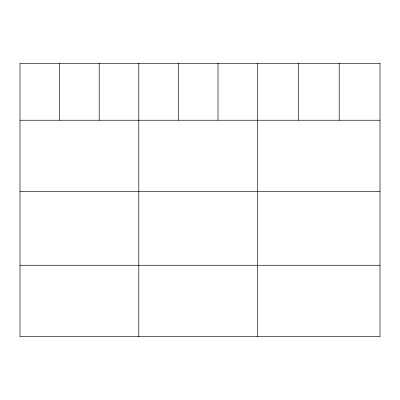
<?xml version="1.0" encoding="UTF-8"?>
<svg xmlns="http://www.w3.org/2000/svg" width="400" height="400" viewBox="0 0 400 400"><rect width="100%" height="100%" fill="white"/><g stroke="black" fill="none" stroke-linecap="round" stroke-linejoin="round"><path stroke-width="0.6" d="M20 120.24L380 120.24M20 191.675L380 191.675M20 265.27L380 265.27M339.2 63.295L339.2 120.24M298.4 63.295L298.4 120.24M257.6 63.295L257.6 336.705M218 63.295L218 120.24M178.4 63.295L178.4 120.24M138.8 63.295L138.8 336.705M99.2 63.295L99.2 120.24M59.6 63.295L59.6 120.24M380 63.295L20 63.295L20 336.705L380 336.705L380 63.295"/></g></svg>
